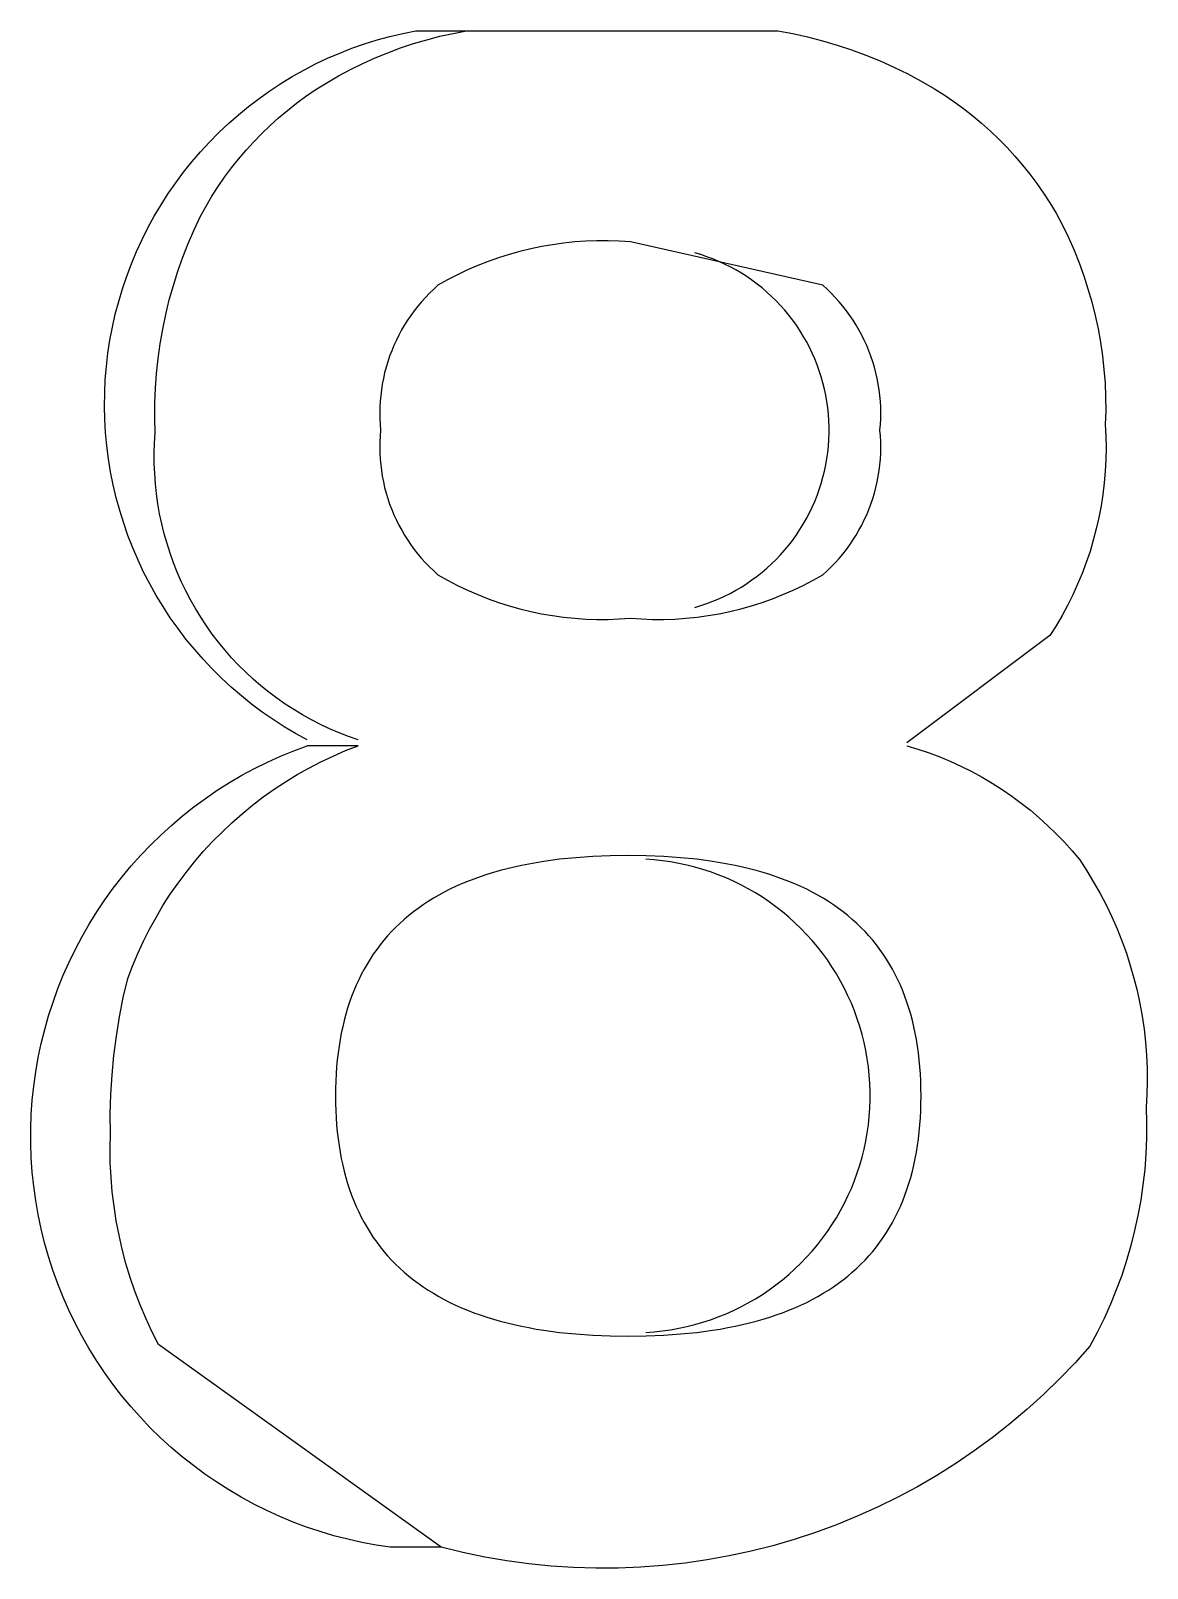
# Model space of a CAD drawing. Header units: millimetres. Extents: x -1480 to 5249, y -840 to 3860.
# Drawn here: x 2447.848 to 2449.167, y 3065.969 to 3067.786 of the extents above; entities that cross this region are included whole.
import ezdxf

# ---------------------------------------------------------------- set-up
doc = ezdxf.new("R2010")
doc.units = ezdxf.units.MM
doc.header["$MEASUREMENT"] = 0
doc.layers.add('Utwórz2D linie widoczne', color=7, linetype='Continuous', true_color=0x000000)

msp = doc.modelspace()

# ---------------------------------------------------------------- linework, layer by layer
at = {"layer": 'Utwórz2D linie widoczne'}
for p, q in [((2448.2722, 3067.7791), (2448.2874, 3067.7827)), ((2448.2874, 3067.7827), (2448.3027, 3067.7858)), ((2448.3027, 3067.7858), (2448.3628, 3067.7858)), ((2448.3313, 3067.7792), (2448.347, 3067.7827)), ((2448.347, 3067.7827), (2448.3628, 3067.7858)), ((2448.3628, 3067.7858), (2448.7303, 3067.7858)), ((2448.7303, 3067.7858), (2448.748, 3067.7824)), ((2448.748, 3067.7824), (2448.7656, 3067.7785)), ((2448.2129, 3067.7594), (2448.2274, 3067.7651)), ((2448.2274, 3067.7651), (2448.2422, 3067.7702)), ((2448.2422, 3067.7702), (2448.2571, 3067.7749)), ((2448.2571, 3067.7749), (2448.2722, 3067.7791)), ((2448.2698, 3067.7598), (2448.2849, 3067.7654)), ((2448.2849, 3067.7654), (2448.3002, 3067.7705)), ((2448.3002, 3067.7705), (2448.3157, 3067.7751)), ((2448.3157, 3067.7751), (2448.3313, 3067.7792)), ((2448.7656, 3067.7785), (2448.7831, 3067.774)), ((2448.7831, 3067.774), (2448.8004, 3067.7689)), ((2448.8004, 3067.7689), (2448.8175, 3067.7632)), ((2448.8175, 3067.7632), (2448.8344, 3067.7569)), ((2448.1705, 3067.7393), (2448.1844, 3067.7465)), ((2448.1844, 3067.7465), (2448.1985, 3067.7532)), ((2448.1985, 3067.7532), (2448.2129, 3067.7594)), ((2448.2257, 3067.74), (2448.2402, 3067.7471)), ((2448.2402, 3067.7471), (2448.2549, 3067.7537)), ((2448.2549, 3067.7537), (2448.2698, 3067.7598)), ((2448.8344, 3067.7569), (2448.8512, 3067.7501)), ((2448.8512, 3067.7501), (2448.8676, 3067.7427)), ((2448.1435, 3067.7235), (2448.1569, 3067.7316)), ((2448.1569, 3067.7316), (2448.1705, 3067.7393)), ((2448.1975, 3067.7243), (2448.2115, 3067.7324)), ((2448.2115, 3067.7324), (2448.2257, 3067.74)), ((2448.8676, 3067.7427), (2448.8838, 3067.7348)), ((2448.8838, 3067.7348), (2448.8998, 3067.7263)), ((2448.8998, 3067.7263), (2448.9154, 3067.7173)), ((2448.1177, 3067.7058), (2448.1305, 3067.7149)), ((2448.1305, 3067.7149), (2448.1435, 3067.7235)), ((2448.1617, 3067.7001), (2448.1726, 3067.7081)), ((2448.1726, 3067.7081), (2448.1838, 3067.7158)), ((2448.1838, 3067.7158), (2448.1975, 3067.7243)), ((2448.9154, 3067.7173), (2448.9271, 3067.7099)), ((2448.9271, 3067.7099), (2448.9385, 3067.7021)), ((2448.0932, 3067.6864), (2448.1053, 3067.6963)), ((2448.1053, 3067.6963), (2448.1177, 3067.7058)), ((2448.1407, 3067.6829), (2448.1511, 3067.6916)), ((2448.1511, 3067.6916), (2448.1617, 3067.7001)), ((2448.9385, 3067.7021), (2448.9497, 3067.6939)), ((2448.9497, 3067.6939), (2448.9606, 3067.6854)), ((2448.0701, 3067.6654), (2448.0814, 3067.6761)), ((2448.0814, 3067.6761), (2448.0932, 3067.6864)), ((2448.1209, 3067.6644), (2448.1306, 3067.6738)), ((2448.1306, 3067.6738), (2448.1407, 3067.6829)), ((2448.9606, 3067.6854), (2448.9712, 3067.6765)), ((2448.9712, 3067.6765), (2448.9815, 3067.6672)), ((2448.0485, 3067.6427), (2448.0591, 3067.6542)), ((2448.0591, 3067.6542), (2448.0701, 3067.6654)), ((2448.1023, 3067.6446), (2448.1114, 3067.6546)), ((2448.1114, 3067.6546), (2448.1209, 3067.6644)), ((2448.9815, 3067.6672), (2448.9915, 3067.6577)), ((2448.9915, 3067.6577), (2449.0012, 3067.6478)), ((2448.0383, 3067.6309), (2448.0485, 3067.6427)), ((2448.0935, 3067.6342), (2448.1023, 3067.6446)), ((2449.0012, 3067.6478), (2449.0105, 3067.6376)), ((2449.0105, 3067.6376), (2449.0195, 3067.6271)), ((2448.0192, 3067.6061), (2448.0285, 3067.6187)), ((2448.0285, 3067.6187), (2448.0383, 3067.6309)), ((2448.077, 3067.6127), (2448.0851, 3067.6236)), ((2448.0851, 3067.6236), (2448.0935, 3067.6342)), ((2449.0195, 3067.6271), (2449.0282, 3067.6163)), ((2448.0103, 3067.5933), (2448.0192, 3067.6061)), ((2448.062, 3067.5902), (2448.0693, 3067.6016)), ((2448.0693, 3067.6016), (2448.077, 3067.6127)), ((2449.0282, 3067.6163), (2449.0365, 3067.6052)), ((2449.0365, 3067.6052), (2449.0444, 3067.5939)), ((2448.0019, 3067.5801), (2448.0103, 3067.5933)), ((2448.055, 3067.5785), (2448.062, 3067.5902)), ((2449.0444, 3067.5939), (2449.0519, 3067.5823)), ((2449.0519, 3067.5823), (2449.0591, 3067.5704)), ((2447.9864, 3067.5529), (2447.9939, 3067.5667)), ((2447.9939, 3067.5667), (2448.0019, 3067.5801)), ((2448.0409, 3067.5507), (2448.0484, 3067.5666)), ((2448.0484, 3067.5666), (2448.055, 3067.5785)), ((2449.0591, 3067.5704), (2449.0667, 3067.5561)), ((2447.9794, 3067.539), (2447.9864, 3067.5529)), ((2448.034, 3067.5345), (2448.0409, 3067.5507)), ((2449.0667, 3067.5561), (2449.0737, 3067.5414)), ((2447.9728, 3067.5248), (2447.9794, 3067.539)), ((2448.0275, 3067.5181), (2448.034, 3067.5345)), ((2448.4386, 3067.5281), (2448.4258, 3067.525)), ((2448.4515, 3067.5308), (2448.4386, 3067.5281)), ((2448.4644, 3067.533), (2448.4515, 3067.5308)), ((2448.4774, 3067.5348), (2448.4644, 3067.533)), ((2448.4905, 3067.5362), (2448.4774, 3067.5348)), ((2448.5036, 3067.5371), (2448.4905, 3067.5362)), ((2448.5168, 3067.5375), (2448.5036, 3067.5371)), ((2448.5299, 3067.5375), (2448.5168, 3067.5375)), ((2448.543, 3067.5371), (2448.5299, 3067.5375)), ((2448.5562, 3067.5362), (2448.543, 3067.5371)), ((2448.7836, 3067.485), (2448.5562, 3067.5362)), ((2449.0737, 3067.5414), (2449.0803, 3067.5266)), ((2449.0803, 3067.5266), (2449.0863, 3067.5115)), ((2447.9613, 3067.4957), (2447.9668, 3067.5103)), ((2447.9668, 3067.5103), (2447.9728, 3067.5248)), ((2448.0217, 3067.5015), (2448.0275, 3067.5181)), ((2448.376, 3067.5083), (2448.3639, 3067.5031)), ((2448.3882, 3067.5131), (2448.376, 3067.5083)), ((2448.4006, 3067.5175), (2448.3882, 3067.5131)), ((2448.4132, 3067.5215), (2448.4006, 3067.5175)), ((2448.4258, 3067.525), (2448.4132, 3067.5215)), ((2448.6396, 3067.5213), (2448.6324, 3067.5234)), ((2448.6467, 3067.5188), (2448.6396, 3067.5213)), ((2448.6538, 3067.5162), (2448.6467, 3067.5188)), ((2448.6607, 3067.5133), (2448.6538, 3067.5162)), ((2448.6676, 3067.5101), (2448.6607, 3067.5133)), ((2448.6743, 3067.5068), (2448.6676, 3067.5101)), ((2449.0863, 3067.5115), (2449.0918, 3067.4963)), ((2447.9563, 3067.4809), (2447.9613, 3067.4957)), ((2448.0164, 3067.4847), (2448.0217, 3067.5015)), ((2448.3404, 3067.4914), (2448.3289, 3067.485)), ((2448.3521, 3067.4974), (2448.3404, 3067.4914)), ((2448.3639, 3067.5031), (2448.3521, 3067.4974)), ((2448.6809, 3067.5032), (2448.6743, 3067.5068)), ((2448.6874, 3067.4993), (2448.6809, 3067.5032)), ((2448.6937, 3067.4953), (2448.6874, 3067.4993)), ((2448.6999, 3067.491), (2448.6937, 3067.4953)), ((2448.7059, 3067.4865), (2448.6999, 3067.491)), ((2449.0918, 3067.4963), (2449.0968, 3067.4809)), ((2447.9518, 3067.4659), (2447.9563, 3067.4809)), ((2448.0116, 3067.4677), (2448.0164, 3067.4847)), ((2448.319, 3067.4756), (2448.3142, 3067.4707)), ((2448.3239, 3067.4804), (2448.319, 3067.4756)), ((2448.3289, 3067.485), (2448.3239, 3067.4804)), ((2448.7118, 3067.4819), (2448.7059, 3067.4865)), ((2448.7175, 3067.477), (2448.7118, 3067.4819)), ((2448.7231, 3067.4719), (2448.7175, 3067.477)), ((2448.7887, 3067.4804), (2448.7836, 3067.485)), ((2448.7936, 3067.4756), (2448.7887, 3067.4804)), ((2448.7983, 3067.4707), (2448.7936, 3067.4756)), ((2449.0968, 3067.4809), (2449.1013, 3067.4653)), ((2447.9478, 3067.4508), (2447.9518, 3067.4659)), ((2448.0074, 3067.4506), (2448.0116, 3067.4677)), ((2448.301, 3067.455), (2448.297, 3067.4495)), ((2448.3052, 3067.4604), (2448.301, 3067.455)), ((2448.3096, 3067.4656), (2448.3052, 3067.4604)), ((2448.3142, 3067.4707), (2448.3096, 3067.4656)), ((2448.7285, 3067.4666), (2448.7231, 3067.4719)), ((2448.7336, 3067.4612), (2448.7285, 3067.4666)), ((2448.7386, 3067.4555), (2448.7336, 3067.4612)), ((2448.7434, 3067.4497), (2448.7386, 3067.4555)), ((2448.8028, 3067.4656), (2448.7983, 3067.4707)), ((2448.8072, 3067.4604), (2448.8028, 3067.4656)), ((2448.8114, 3067.455), (2448.8072, 3067.4604)), ((2448.8154, 3067.4495), (2448.8114, 3067.455)), ((2449.1013, 3067.4653), (2449.1053, 3067.4495)), ((2447.9444, 3067.4355), (2447.9478, 3067.4508)), ((2448.0039, 3067.4333), (2448.0074, 3067.4506)), ((2448.2895, 3067.4381), (2448.286, 3067.4322)), ((2448.2931, 3067.4439), (2448.2895, 3067.4381)), ((2448.297, 3067.4495), (2448.2931, 3067.4439)), ((2448.748, 3067.4438), (2448.7434, 3067.4497)), ((2448.7524, 3067.4377), (2448.748, 3067.4438)), ((2448.7566, 3067.4314), (2448.7524, 3067.4377)), ((2448.8193, 3067.4438), (2448.8154, 3067.4495)), ((2448.8229, 3067.438), (2448.8193, 3067.4438)), ((2448.8263, 3067.4322), (2448.8229, 3067.438)), ((2449.1053, 3067.4495), (2449.1087, 3067.4337)), ((2447.9391, 3067.4047), (2447.9415, 3067.4202)), ((2447.9415, 3067.4202), (2447.9444, 3067.4355)), ((2448.0008, 3067.4159), (2448.0039, 3067.4333)), ((2448.2798, 3067.4201), (2448.2769, 3067.4139)), ((2448.2828, 3067.4262), (2448.2798, 3067.4201)), ((2448.286, 3067.4322), (2448.2828, 3067.4262)), ((2448.7605, 3067.425), (2448.7566, 3067.4314)), ((2448.7642, 3067.4185), (2448.7605, 3067.425)), ((2448.7677, 3067.4118), (2448.7642, 3067.4185)), ((2448.8296, 3067.4261), (2448.8263, 3067.4322)), ((2448.8326, 3067.42), (2448.8296, 3067.4261)), ((2448.8354, 3067.4138), (2448.8326, 3067.42)), ((2449.1087, 3067.4337), (2449.1115, 3067.4177)), ((2449.1115, 3067.4177), (2449.1139, 3067.4017)), ((2447.9373, 3067.3892), (2447.9391, 3067.4047)), ((2447.9984, 3067.3985), (2448.0008, 3067.4159)), ((2448.2719, 3067.4012), (2448.2697, 3067.3947)), ((2448.2743, 3067.4076), (2448.2719, 3067.4012)), ((2448.2769, 3067.4139), (2448.2743, 3067.4076)), ((2448.771, 3067.405), (2448.7677, 3067.4118)), ((2448.774, 3067.3982), (2448.771, 3067.405)), ((2448.838, 3067.4075), (2448.8354, 3067.4138)), ((2448.8404, 3067.4011), (2448.838, 3067.4075)), ((2448.8426, 3067.3946), (2448.8404, 3067.4011)), ((2449.1139, 3067.4017), (2449.1156, 3067.3855)), ((2447.936, 3067.3736), (2447.9373, 3067.3892)), ((2447.9966, 3067.3809), (2447.9984, 3067.3985)), ((2448.266, 3067.3816), (2448.2645, 3067.3749)), ((2448.2678, 3067.3882), (2448.266, 3067.3816)), ((2448.2697, 3067.3947), (2448.2678, 3067.3882)), ((2448.7768, 3067.3912), (2448.774, 3067.3982)), ((2448.7794, 3067.3841), (2448.7768, 3067.3912)), ((2448.7817, 3067.3769), (2448.7794, 3067.3841)), ((2448.8446, 3067.3881), (2448.8426, 3067.3946)), ((2448.8463, 3067.3815), (2448.8446, 3067.3881)), ((2448.8478, 3067.3748), (2448.8463, 3067.3815)), ((2449.1156, 3067.3855), (2449.1169, 3067.3694)), ((2447.9353, 3067.358), (2447.936, 3067.3736)), ((2447.9946, 3067.3457), (2447.9953, 3067.3633)), ((2447.9953, 3067.3633), (2447.9966, 3067.3809)), ((2448.2632, 3067.3682), (2448.2621, 3067.3614)), ((2448.2645, 3067.3749), (2448.2632, 3067.3682)), ((2448.7837, 3067.3697), (2448.7817, 3067.3769)), ((2448.7855, 3067.3624), (2448.7837, 3067.3697)), ((2448.8491, 3067.3681), (2448.8478, 3067.3748)), ((2448.8502, 3067.3614), (2448.8491, 3067.3681)), ((2449.1169, 3067.3694), (2449.1175, 3067.3531)), ((2447.9351, 3067.3423), (2447.9353, 3067.358)), ((2447.9946, 3067.3281), (2447.9946, 3067.3457)), ((2448.2607, 3067.3479), (2448.2604, 3067.341)), ((2448.2613, 3067.3547), (2448.2607, 3067.3479)), ((2448.2621, 3067.3614), (2448.2613, 3067.3547)), ((2448.7871, 3067.355), (2448.7855, 3067.3624)), ((2448.7884, 3067.3476), (2448.7871, 3067.355)), ((2448.7894, 3067.3402), (2448.7884, 3067.3476)), ((2448.851, 3067.3546), (2448.8502, 3067.3614)), ((2448.8516, 3067.3478), (2448.851, 3067.3546)), ((2448.8519, 3067.341), (2448.8516, 3067.3478)), ((2449.1175, 3067.3531), (2449.1177, 3067.3369)), ((2447.9354, 3067.3267), (2447.9351, 3067.3423)), ((2447.9363, 3067.3111), (2447.9354, 3067.3267)), ((2447.9951, 3067.3105), (2447.9946, 3067.3281)), ((2448.2604, 3067.341), (2448.2602, 3067.3342)), ((2448.2602, 3067.3342), (2448.2603, 3067.3274)), ((2448.2603, 3067.3274), (2448.2606, 3067.3205)), ((2448.7902, 3067.3327), (2448.7894, 3067.3402)), ((2448.7907, 3067.3252), (2448.7902, 3067.3327)), ((2448.8517, 3067.3205), (2448.852, 3067.3274)), ((2448.8521, 3067.3342), (2448.8519, 3067.341)), ((2448.852, 3067.3274), (2448.8521, 3067.3342)), ((2449.1177, 3067.3369), (2449.1172, 3067.3207)), ((2447.9378, 3067.2955), (2447.9363, 3067.3111)), ((2447.9943, 3067.2985), (2447.9951, 3067.3105)), ((2448.2606, 3067.3205), (2448.2612, 3067.3137)), ((2448.2612, 3067.3137), (2448.2606, 3067.3069)), ((2448.791, 3067.3177), (2448.7907, 3067.3252)), ((2448.7907, 3067.3026), (2448.791, 3067.3101)), ((2448.791, 3067.3101), (2448.791, 3067.3177)), ((2448.8511, 3067.3137), (2448.8517, 3067.3205)), ((2448.8517, 3067.307), (2448.8511, 3067.3137)), ((2449.1172, 3067.3207), (2449.1179, 3067.3069)), ((2447.9397, 3067.28), (2447.9378, 3067.2955)), ((2447.9939, 3067.2865), (2447.9943, 3067.2985)), ((2448.2603, 3067.3001), (2448.2602, 3067.2933)), ((2448.2602, 3067.2933), (2448.2604, 3067.2865)), ((2448.2606, 3067.3069), (2448.2603, 3067.3001)), ((2448.7894, 3067.2876), (2448.7902, 3067.2951)), ((2448.7902, 3067.2951), (2448.7907, 3067.3026)), ((2448.852, 3067.3001), (2448.8517, 3067.307)), ((2448.8519, 3067.2865), (2448.8521, 3067.2933)), ((2448.8521, 3067.2933), (2448.852, 3067.3001)), ((2449.1179, 3067.3069), (2449.1182, 3067.2931)), ((2449.1182, 3067.2931), (2449.1179, 3067.2793)), ((2447.9423, 3067.2646), (2447.9397, 3067.28)), ((2447.9939, 3067.2745), (2447.9939, 3067.2865)), ((2447.9944, 3067.2625), (2447.9939, 3067.2745)), ((2448.2604, 3067.2865), (2448.2607, 3067.2797)), ((2448.2607, 3067.2797), (2448.2613, 3067.2729)), ((2448.2613, 3067.2729), (2448.2622, 3067.2661)), ((2448.7855, 3067.2654), (2448.7871, 3067.2728)), ((2448.7871, 3067.2728), (2448.7884, 3067.2802)), ((2448.7884, 3067.2802), (2448.7894, 3067.2876)), ((2448.8501, 3067.2662), (2448.851, 3067.2729)), ((2448.851, 3067.2729), (2448.8516, 3067.2797)), ((2448.8516, 3067.2797), (2448.8519, 3067.2865)), ((2449.1179, 3067.2793), (2449.1172, 3067.2654)), ((2447.9453, 3067.2493), (2447.9423, 3067.2646)), ((2447.9952, 3067.2505), (2447.9944, 3067.2625)), ((2448.2622, 3067.2661), (2448.2632, 3067.2594)), ((2448.2632, 3067.2594), (2448.2645, 3067.2527)), ((2448.7817, 3067.2509), (2448.7837, 3067.2581)), ((2448.7837, 3067.2581), (2448.7855, 3067.2654)), ((2448.8478, 3067.2528), (2448.8491, 3067.2594)), ((2448.8491, 3067.2594), (2448.8501, 3067.2662)), ((2449.1172, 3067.2654), (2449.116, 3067.2517)), ((2447.9489, 3067.234), (2447.9453, 3067.2493)), ((2447.9965, 3067.2385), (2447.9952, 3067.2505)), ((2447.9982, 3067.2266), (2447.9965, 3067.2385)), ((2448.2645, 3067.2527), (2448.266, 3067.2461)), ((2448.266, 3067.2461), (2448.2678, 3067.2395)), ((2448.2678, 3067.2395), (2448.2697, 3067.2329)), ((2448.774, 3067.2297), (2448.7768, 3067.2366)), ((2448.7768, 3067.2366), (2448.7794, 3067.2437)), ((2448.7794, 3067.2437), (2448.7817, 3067.2509)), ((2448.8426, 3067.233), (2448.8445, 3067.2395)), ((2448.8445, 3067.2395), (2448.8463, 3067.2461)), ((2448.8463, 3067.2461), (2448.8478, 3067.2528)), ((2449.1144, 3067.2379), (2449.1123, 3067.2243)), ((2449.116, 3067.2517), (2449.1144, 3067.2379)), ((2447.953, 3067.219), (2447.9489, 3067.234)), ((2447.9577, 3067.204), (2447.953, 3067.219)), ((2448.0002, 3067.2148), (2447.9982, 3067.2266)), ((2448.2697, 3067.2329), (2448.2719, 3067.2265)), ((2448.2719, 3067.2265), (2448.2743, 3067.2201)), ((2448.2743, 3067.2201), (2448.2769, 3067.2138)), ((2448.7677, 3067.216), (2448.771, 3067.2228)), ((2448.771, 3067.2228), (2448.774, 3067.2297)), ((2448.8354, 3067.2139), (2448.838, 3067.2202)), ((2448.838, 3067.2202), (2448.8404, 3067.2265)), ((2448.8404, 3067.2265), (2448.8426, 3067.233)), ((2449.1123, 3067.2243), (2449.1097, 3067.2107)), ((2447.9628, 3067.1893), (2447.9577, 3067.204)), ((2448.0027, 3067.203), (2448.0002, 3067.2148)), ((2448.0056, 3067.1914), (2448.0027, 3067.203)), ((2448.2769, 3067.2138), (2448.2798, 3067.2076)), ((2448.2798, 3067.2076), (2448.2828, 3067.2015)), ((2448.2828, 3067.2015), (2448.2861, 3067.1955)), ((2448.7566, 3067.1964), (2448.7605, 3067.2028)), ((2448.7605, 3067.2028), (2448.7642, 3067.2093)), ((2448.7642, 3067.2093), (2448.7677, 3067.216)), ((2448.8263, 3067.1956), (2448.8296, 3067.2016)), ((2448.8296, 3067.2016), (2448.8326, 3067.2077)), ((2448.8326, 3067.2077), (2448.8354, 3067.2139)), ((2449.1097, 3067.2107), (2449.1066, 3067.1972)), ((2447.9685, 3067.1747), (2447.9628, 3067.1893)), ((2448.0089, 3067.1798), (2448.0056, 3067.1914)), ((2448.2861, 3067.1955), (2448.2895, 3067.1896)), ((2448.2895, 3067.1896), (2448.2932, 3067.1839)), ((2448.2932, 3067.1839), (2448.297, 3067.1782)), ((2448.7434, 3067.1781), (2448.748, 3067.184)), ((2448.748, 3067.184), (2448.7524, 3067.1901)), ((2448.7524, 3067.1901), (2448.7566, 3067.1964)), ((2448.8154, 3067.1783), (2448.8192, 3067.1839)), ((2448.8192, 3067.1839), (2448.8229, 3067.1897)), ((2448.8229, 3067.1897), (2448.8263, 3067.1956)), ((2449.1031, 3067.1838), (2449.0992, 3067.1706)), ((2449.1066, 3067.1972), (2449.1031, 3067.1838)), ((2447.9747, 3067.1603), (2447.9685, 3067.1747)), ((2448.0125, 3067.1684), (2448.0089, 3067.1798)), ((2448.0166, 3067.1571), (2448.0125, 3067.1684)), ((2448.297, 3067.1782), (2448.301, 3067.1727)), ((2448.301, 3067.1727), (2448.3053, 3067.1674)), ((2448.3053, 3067.1674), (2448.3097, 3067.1622)), ((2448.7285, 3067.1612), (2448.7336, 3067.1666)), ((2448.7336, 3067.1666), (2448.7386, 3067.1723)), ((2448.7386, 3067.1723), (2448.7434, 3067.1781)), ((2448.8028, 3067.1622), (2448.8072, 3067.1674)), ((2448.8072, 3067.1674), (2448.8114, 3067.1728)), ((2448.8114, 3067.1728), (2448.8154, 3067.1783)), ((2449.0992, 3067.1706), (2449.0948, 3067.1575)), ((2447.9813, 3067.1462), (2447.9747, 3067.1603)), ((2447.9885, 3067.1323), (2447.9813, 3067.1462)), ((2448.021, 3067.1459), (2448.0166, 3067.1571)), ((2448.0258, 3067.1349), (2448.021, 3067.1459)), ((2448.3097, 3067.1622), (2448.3142, 3067.1571)), ((2448.3142, 3067.1571), (2448.319, 3067.1522)), ((2448.319, 3067.1522), (2448.3239, 3067.1475)), ((2448.3239, 3067.1475), (2448.3289, 3067.1429)), ((2448.7059, 3067.1413), (2448.7118, 3067.146)), ((2448.7118, 3067.146), (2448.7175, 3067.1508)), ((2448.7175, 3067.1508), (2448.7231, 3067.1559)), ((2448.7231, 3067.1559), (2448.7285, 3067.1612)), ((2448.7836, 3067.1429), (2448.7887, 3067.1475)), ((2448.7887, 3067.1475), (2448.7935, 3067.1522)), ((2448.7935, 3067.1522), (2448.7983, 3067.1571)), ((2448.7983, 3067.1571), (2448.8028, 3067.1622)), ((2449.0948, 3067.1575), (2449.0899, 3067.1446)), ((2447.9961, 3067.1186), (2447.9885, 3067.1323)), ((2448.031, 3067.1241), (2448.0258, 3067.1349)), ((2448.3289, 3067.1429), (2448.3404, 3067.1365)), ((2448.3404, 3067.1365), (2448.3521, 3067.1304)), ((2448.3521, 3067.1304), (2448.3639, 3067.1248)), ((2448.6809, 3067.1246), (2448.6874, 3067.1285)), ((2448.6874, 3067.1285), (2448.6937, 3067.1325)), ((2448.6937, 3067.1325), (2448.6999, 3067.1368)), ((2448.6999, 3067.1368), (2448.7059, 3067.1413)), ((2448.7486, 3067.1248), (2448.7605, 3067.1304)), ((2448.7605, 3067.1304), (2448.7721, 3067.1365)), ((2448.7721, 3067.1365), (2448.7836, 3067.1429)), ((2449.0846, 3067.1318), (2449.0789, 3067.1192)), ((2449.0899, 3067.1446), (2449.0846, 3067.1318)), ((2448.0043, 3067.1053), (2447.9961, 3067.1186)), ((2448.0366, 3067.1134), (2448.031, 3067.1241)), ((2448.0425, 3067.103), (2448.0366, 3067.1134)), ((2448.3639, 3067.1248), (2448.376, 3067.1195)), ((2448.376, 3067.1195), (2448.3882, 3067.1147)), ((2448.3882, 3067.1147), (2448.4006, 3067.1103)), ((2448.4006, 3067.1103), (2448.4131, 3067.1063)), ((2448.6396, 3067.1065), (2448.6467, 3067.109)), ((2448.6467, 3067.109), (2448.6538, 3067.1116)), ((2448.6538, 3067.1116), (2448.6607, 3067.1145)), ((2448.6607, 3067.1145), (2448.6676, 3067.1177)), ((2448.6676, 3067.1177), (2448.6743, 3067.121)), ((2448.6743, 3067.121), (2448.6809, 3067.1246)), ((2448.6993, 3067.1063), (2448.7119, 3067.1103)), ((2448.7119, 3067.1103), (2448.7243, 3067.1147)), ((2448.7243, 3067.1147), (2448.7365, 3067.1195)), ((2448.7365, 3067.1195), (2448.7486, 3067.1248)), ((2449.0789, 3067.1192), (2449.0727, 3067.1068)), ((2448.0128, 3067.0922), (2448.0043, 3067.1053)), ((2448.0219, 3067.0794), (2448.0128, 3067.0922)), ((2448.0488, 3067.0927), (2448.0425, 3067.103)), ((2448.0554, 3067.0827), (2448.0488, 3067.0927)), ((2448.4131, 3067.1063), (2448.4258, 3067.1028)), ((2448.4258, 3067.1028), (2448.4386, 3067.0997)), ((2448.4386, 3067.0997), (2448.4514, 3067.097)), ((2448.4514, 3067.097), (2448.4644, 3067.0948)), ((2448.4644, 3067.0948), (2448.4774, 3067.093)), ((2448.4774, 3067.093), (2448.4905, 3067.0916)), ((2448.4905, 3067.0916), (2448.5036, 3067.0907)), ((2448.5036, 3067.0907), (2448.5168, 3067.0903)), ((2448.5299, 3067.0903), (2448.543, 3067.0908)), ((2448.543, 3067.0908), (2448.5562, 3067.0917)), ((2448.5562, 3067.0917), (2448.5693, 3067.0908)), ((2448.5693, 3067.0908), (2448.5824, 3067.0903)), ((2448.5956, 3067.0903), (2448.6087, 3067.0907)), ((2448.6087, 3067.0907), (2448.6219, 3067.0916)), ((2448.6219, 3067.0916), (2448.635, 3067.093)), ((2448.6324, 3067.1044), (2448.6396, 3067.1065)), ((2448.635, 3067.093), (2448.648, 3067.0948)), ((2448.648, 3067.0948), (2448.661, 3067.097)), ((2448.661, 3067.097), (2448.6739, 3067.0997)), ((2448.6739, 3067.0997), (2448.6866, 3067.1028)), ((2448.6866, 3067.1028), (2448.6993, 3067.1063)), ((2449.0662, 3067.0947), (2449.0592, 3067.0827)), ((2449.0727, 3067.1068), (2449.0662, 3067.0947)), ((2448.0313, 3067.067), (2448.0219, 3067.0794)), ((2448.0624, 3067.0729), (2448.0554, 3067.0827)), ((2448.0697, 3067.0634), (2448.0624, 3067.0729)), ((2448.5168, 3067.0903), (2448.5299, 3067.0903)), ((2448.5824, 3067.0903), (2448.5956, 3067.0903)), ((2449.0592, 3067.0827), (2449.0518, 3067.0711)), ((2448.0412, 3067.0549), (2448.0313, 3067.067)), ((2448.0515, 3067.0431), (2448.0412, 3067.0549)), ((2448.0773, 3067.0541), (2448.0697, 3067.0634)), ((2449.0518, 3067.0711), (2448.8827, 3066.9445)), ((2448.0622, 3067.0317), (2448.0515, 3067.0431)), ((2448.0852, 3067.045), (2448.0773, 3067.0541)), ((2448.0934, 3067.0363), (2448.0852, 3067.045)), ((2448.1019, 3067.0278), (2448.0934, 3067.0363)), ((2448.0733, 3067.0207), (2448.0622, 3067.0317)), ((2448.0848, 3067.0101), (2448.0733, 3067.0207)), ((2448.1108, 3067.0196), (2448.1019, 3067.0278)), ((2448.1198, 3067.0118), (2448.1108, 3067.0196)), ((2448.0967, 3066.9999), (2448.0848, 3067.0101)), ((2448.1088, 3066.9901), (2448.0967, 3066.9999)), ((2448.1292, 3067.0042), (2448.1198, 3067.0118)), ((2448.1388, 3066.997), (2448.1292, 3067.0042)), ((2448.1214, 3066.9807), (2448.1088, 3066.9901)), ((2448.1486, 3066.9901), (2448.1388, 3066.997)), ((2448.1587, 3066.9836), (2448.1486, 3066.9901)), ((2448.169, 3066.9774), (2448.1587, 3066.9836)), ((2448.1342, 3066.9718), (2448.1214, 3066.9807)), ((2448.1474, 3066.9634), (2448.1342, 3066.9718)), ((2448.1608, 3066.9554), (2448.1474, 3066.9634)), ((2448.1795, 3066.9715), (2448.169, 3066.9774)), ((2448.1902, 3066.966), (2448.1795, 3066.9715)), ((2448.201, 3066.9609), (2448.1902, 3066.966)), ((2448.1745, 3066.9478), (2448.1608, 3066.9554)), ((2448.2121, 3066.9562), (2448.201, 3066.9609)), ((2448.2233, 3066.9518), (2448.2121, 3066.9562)), ((2448.2346, 3066.9478), (2448.2233, 3066.9518)), ((2448.1275, 3066.9216), (2448.1429, 3066.9286)), ((2448.1429, 3066.9286), (2448.1586, 3066.9351)), ((2448.1586, 3066.9351), (2448.1745, 3066.941)), ((2448.2346, 3066.941), (2448.1745, 3066.941)), ((2448.1907, 3066.922), (2448.2051, 3066.9288)), ((2448.2051, 3066.9288), (2448.2197, 3066.9352)), ((2448.2197, 3066.9352), (2448.2346, 3066.941)), ((2448.8827, 3066.941), (2448.8959, 3066.937)), ((2448.8959, 3066.937), (2448.909, 3066.9326)), ((2448.909, 3066.9326), (2448.9219, 3066.9277)), ((2448.9219, 3066.9277), (2448.9347, 3066.9224)), ((2448.0973, 3066.906), (2448.1123, 3066.9141)), ((2448.1123, 3066.9141), (2448.1275, 3066.9216)), ((2448.1626, 3066.9068), (2448.1765, 3066.9146)), ((2448.1765, 3066.9146), (2448.1907, 3066.922)), ((2448.9347, 3066.9224), (2448.9473, 3066.9166)), ((2448.9473, 3066.9166), (2448.9596, 3066.9104)), ((2448.9596, 3066.9104), (2448.9718, 3066.9038)), ((2448.0683, 3066.8883), (2448.0827, 3066.8974)), ((2448.0827, 3066.8974), (2448.0973, 3066.906)), ((2448.1356, 3066.8896), (2448.1489, 3066.8984)), ((2448.1489, 3066.8984), (2448.1626, 3066.9068)), ((2448.9718, 3066.9038), (2448.9837, 3066.8968)), ((2448.9837, 3066.8968), (2448.9953, 3066.8893)), ((2448.0407, 3066.8687), (2448.0543, 3066.8787)), ((2448.0543, 3066.8787), (2448.0683, 3066.8883)), ((2448.1099, 3066.8707), (2448.1226, 3066.8804)), ((2448.1226, 3066.8804), (2448.1356, 3066.8896)), ((2448.9953, 3066.8893), (2449.0067, 3066.8815)), ((2449.0067, 3066.8815), (2449.0179, 3066.8733)), ((2449.0179, 3066.8733), (2449.0287, 3066.8647)), ((2448.0144, 3066.8472), (2448.0273, 3066.8582)), ((2448.0273, 3066.8582), (2448.0407, 3066.8687)), ((2448.0855, 3066.85), (2448.0975, 3066.8606)), ((2448.0975, 3066.8606), (2448.1099, 3066.8707)), ((2449.0287, 3066.8647), (2449.0393, 3066.8558)), ((2449.0393, 3066.8558), (2449.0495, 3066.8465)), ((2448.0018, 3066.8358), (2448.0144, 3066.8472)), ((2448.0627, 3066.8277), (2448.0739, 3066.839)), ((2448.0739, 3066.839), (2448.0855, 3066.85)), ((2449.0495, 3066.8465), (2449.0594, 3066.8368)), ((2449.0594, 3066.8368), (2449.069, 3066.8269)), ((2447.978, 3066.8117), (2447.9897, 3066.8239)), ((2447.9897, 3066.8239), (2448.0018, 3066.8358)), ((2448.0518, 3066.8159), (2448.0627, 3066.8277)), ((2449.069, 3066.8269), (2449.0782, 3066.8166)), ((2447.9667, 3066.799), (2447.978, 3066.8117)), ((2448.0314, 3066.7913), (2448.0414, 3066.8038)), ((2448.0414, 3066.8038), (2448.0518, 3066.8159)), ((2448.4362, 3066.8012), (2448.4275, 3066.7995)), ((2448.4451, 3066.8028), (2448.4362, 3066.8012)), ((2448.4541, 3066.8043), (2448.4451, 3066.8028)), ((2448.4727, 3066.8068), (2448.4541, 3066.8043)), ((2448.4919, 3066.8087), (2448.4727, 3066.8068)), ((2448.5118, 3066.8101), (2448.4919, 3066.8087)), ((2448.5324, 3066.811), (2448.5118, 3066.8101)), ((2448.5537, 3066.8112), (2448.5324, 3066.811)), ((2448.575, 3066.811), (2448.5537, 3066.8112)), ((2448.5843, 3066.8061), (2448.5745, 3066.8068)), ((2448.5956, 3066.8101), (2448.575, 3066.811)), ((2448.594, 3066.8051), (2448.5843, 3066.8061)), ((2448.6037, 3066.8037), (2448.594, 3066.8051)), ((2448.6155, 3066.8087), (2448.5956, 3066.8101)), ((2448.6133, 3066.802), (2448.6037, 3066.8037)), ((2448.6228, 3066.8), (2448.6133, 3066.802)), ((2448.6347, 3066.8068), (2448.6155, 3066.8087)), ((2448.6323, 3066.7976), (2448.6228, 3066.8)), ((2448.6533, 3066.8043), (2448.6347, 3066.8068)), ((2448.6624, 3066.8028), (2448.6533, 3066.8043)), ((2448.6712, 3066.8012), (2448.6624, 3066.8028)), ((2448.6799, 3066.7995), (2448.6712, 3066.8012)), ((2449.0782, 3066.8166), (2449.0871, 3066.806)), ((2449.0871, 3066.806), (2449.0955, 3066.7931)), ((2447.9454, 3066.7725), (2447.9558, 3066.7859)), ((2447.9558, 3066.7859), (2447.9667, 3066.799)), ((2448.0219, 3066.7785), (2448.0314, 3066.7913)), ((2448.3714, 3066.7835), (2448.364, 3066.7807)), ((2448.3789, 3066.7862), (2448.3714, 3066.7835)), ((2448.3866, 3066.7888), (2448.3789, 3066.7862)), ((2448.3944, 3066.7912), (2448.3866, 3066.7888)), ((2448.4024, 3066.7935), (2448.3944, 3066.7912)), ((2448.4106, 3066.7956), (2448.4024, 3066.7935)), ((2448.419, 3066.7976), (2448.4106, 3066.7956)), ((2448.4275, 3066.7995), (2448.419, 3066.7976)), ((2448.6417, 3066.7949), (2448.6323, 3066.7976)), ((2448.651, 3066.7919), (2448.6417, 3066.7949)), ((2448.6601, 3066.7885), (2448.651, 3066.7919)), ((2448.6692, 3066.7849), (2448.6601, 3066.7885)), ((2448.6781, 3066.7809), (2448.6692, 3066.7849)), ((2448.6885, 3066.7976), (2448.6799, 3066.7995)), ((2448.6968, 3066.7956), (2448.6885, 3066.7976)), ((2448.705, 3066.7935), (2448.6968, 3066.7956)), ((2448.713, 3066.7912), (2448.705, 3066.7935)), ((2448.7209, 3066.7888), (2448.713, 3066.7912)), ((2448.7286, 3066.7862), (2448.7209, 3066.7888)), ((2448.7361, 3066.7835), (2448.7286, 3066.7862)), ((2448.7434, 3066.7807), (2448.7361, 3066.7835)), ((2449.0955, 3066.7931), (2449.1035, 3066.7799)), ((2447.9355, 3066.7588), (2447.9454, 3066.7725)), ((2448.0041, 3066.752), (2448.0128, 3066.7654)), ((2448.0128, 3066.7654), (2448.0219, 3066.7785)), ((2448.3298, 3066.7644), (2448.3235, 3066.7607)), ((2448.3363, 3066.7679), (2448.3298, 3066.7644)), ((2448.343, 3066.7713), (2448.3363, 3066.7679)), ((2448.3498, 3066.7745), (2448.343, 3066.7713)), ((2448.3568, 3066.7777), (2448.3498, 3066.7745)), ((2448.364, 3066.7807), (2448.3568, 3066.7777)), ((2448.6869, 3066.7766), (2448.6781, 3066.7809)), ((2448.6955, 3066.772), (2448.6869, 3066.7766)), ((2448.7039, 3066.7671), (2448.6955, 3066.772)), ((2448.7122, 3066.762), (2448.7039, 3066.7671)), ((2448.7506, 3066.7777), (2448.7434, 3066.7807)), ((2448.7576, 3066.7745), (2448.7506, 3066.7777)), ((2448.7645, 3066.7713), (2448.7576, 3066.7745)), ((2448.7711, 3066.7679), (2448.7645, 3066.7713)), ((2448.7776, 3066.7644), (2448.7711, 3066.7679)), ((2448.784, 3066.7607), (2448.7776, 3066.7644)), ((2449.1035, 3066.7799), (2449.1111, 3066.7665)), ((2449.1111, 3066.7665), (2449.1183, 3066.7528)), ((2447.926, 3066.7447), (2447.9355, 3066.7588)), ((2447.996, 3066.7382), (2448.0041, 3066.752)), ((2448.3055, 3066.7488), (2448.2999, 3066.7446)), ((2448.3113, 3066.7529), (2448.3055, 3066.7488)), ((2448.3173, 3066.7569), (2448.3113, 3066.7529)), ((2448.3235, 3066.7607), (2448.3173, 3066.7569)), ((2448.7203, 3066.7565), (2448.7122, 3066.762)), ((2448.7282, 3066.7507), (2448.7203, 3066.7565)), ((2448.7359, 3066.7447), (2448.7282, 3066.7507)), ((2448.7901, 3066.7569), (2448.784, 3066.7607)), ((2448.7961, 3066.7529), (2448.7901, 3066.7569)), ((2448.802, 3066.7488), (2448.7961, 3066.7529)), ((2448.8076, 3066.7446), (2448.802, 3066.7488)), ((2449.1183, 3066.7528), (2449.1249, 3066.7389)), ((2447.9086, 3066.7155), (2447.9171, 3066.7302)), ((2447.9171, 3066.7302), (2447.926, 3066.7447)), ((2447.9883, 3066.7242), (2447.996, 3066.7382)), ((2448.2839, 3066.7311), (2448.2789, 3066.7263)), ((2448.2891, 3066.7357), (2448.2839, 3066.7311)), ((2448.2944, 3066.7402), (2448.2891, 3066.7357)), ((2448.2999, 3066.7446), (2448.2944, 3066.7402)), ((2448.7434, 3066.7384), (2448.7359, 3066.7447)), ((2448.7506, 3066.7319), (2448.7434, 3066.7384)), ((2448.7576, 3066.7251), (2448.7506, 3066.7319)), ((2448.8131, 3066.7402), (2448.8076, 3066.7446)), ((2448.8184, 3066.7357), (2448.8131, 3066.7402)), ((2448.8236, 3066.7311), (2448.8184, 3066.7357)), ((2448.8286, 3066.7263), (2448.8236, 3066.7311)), ((2449.1249, 3066.7389), (2449.1311, 3066.7248)), ((2447.9007, 3066.7005), (2447.9086, 3066.7155)), ((2447.9744, 3066.6954), (2447.9811, 3066.71)), ((2447.9811, 3066.71), (2447.9883, 3066.7242)), ((2448.265, 3066.7111), (2448.2607, 3066.7058)), ((2448.2695, 3066.7163), (2448.265, 3066.7111)), ((2448.2741, 3066.7214), (2448.2695, 3066.7163)), ((2448.2789, 3066.7263), (2448.2741, 3066.7214)), ((2448.7644, 3066.7181), (2448.7576, 3066.7251)), ((2448.7709, 3066.7108), (2448.7644, 3066.7181)), ((2448.7772, 3066.7034), (2448.7709, 3066.7108)), ((2448.8334, 3066.7214), (2448.8286, 3066.7263)), ((2448.838, 3066.7163), (2448.8334, 3066.7214)), ((2448.8425, 3066.7111), (2448.838, 3066.7163)), ((2448.8468, 3066.7058), (2448.8425, 3066.7111)), ((2449.1311, 3066.7248), (2449.1368, 3066.7105)), ((2449.1368, 3066.7105), (2449.1421, 3066.696)), ((2447.8933, 3066.6852), (2447.9007, 3066.7005)), ((2447.9682, 3066.6807), (2447.9744, 3066.6954)), ((2448.2526, 3066.6947), (2448.2488, 3066.6889)), ((2448.2566, 3066.7003), (2448.2526, 3066.6947)), ((2448.2607, 3066.7058), (2448.2566, 3066.7003)), ((2448.7832, 3066.6957), (2448.7772, 3066.7034)), ((2448.7889, 3066.6878), (2448.7832, 3066.6957)), ((2448.8509, 3066.7003), (2448.8468, 3066.7058)), ((2448.8549, 3066.6947), (2448.8509, 3066.7003)), ((2448.8587, 3066.6889), (2448.8549, 3066.6947)), ((2449.1421, 3066.696), (2449.1468, 3066.6813)), ((2447.8864, 3066.6697), (2447.8933, 3066.6852)), ((2447.9625, 3066.6658), (2447.9682, 3066.6807)), ((2448.2417, 3066.677), (2448.2384, 3066.6708)), ((2448.2452, 3066.683), (2448.2417, 3066.677)), ((2448.2488, 3066.6889), (2448.2452, 3066.683)), ((2448.7944, 3066.6797), (2448.7889, 3066.6878)), ((2448.7996, 3066.6714), (2448.7944, 3066.6797)), ((2448.8623, 3066.683), (2448.8587, 3066.6889)), ((2448.8658, 3066.677), (2448.8623, 3066.683)), ((2448.8691, 3066.6708), (2448.8658, 3066.677)), ((2449.1468, 3066.6813), (2449.1511, 3066.6665)), ((2447.8801, 3066.654), (2447.8864, 3066.6697)), ((2447.9573, 3066.6433), (2447.9625, 3066.6658)), ((2448.2323, 3066.6581), (2448.2295, 3066.6515)), ((2448.2353, 3066.6645), (2448.2323, 3066.6581)), ((2448.2384, 3066.6708), (2448.2353, 3066.6645)), ((2448.8045, 3066.6629), (2448.7996, 3066.6714)), ((2448.809, 3066.6543), (2448.8045, 3066.6629)), ((2448.8722, 3066.6645), (2448.8691, 3066.6708)), ((2448.8752, 3066.6581), (2448.8722, 3066.6645)), ((2448.878, 3066.6515), (2448.8752, 3066.6581)), ((2449.1511, 3066.6665), (2449.1548, 3066.6516)), ((2447.8691, 3066.6219), (2447.8743, 3066.638)), ((2447.8743, 3066.638), (2447.8801, 3066.654)), ((2447.9528, 3066.6207), (2447.9573, 3066.6433)), ((2448.2245, 3066.6379), (2448.2222, 3066.6309)), ((2448.2269, 3066.6447), (2448.2245, 3066.6379)), ((2448.2295, 3066.6515), (2448.2269, 3066.6447)), ((2448.8133, 3066.6455), (2448.809, 3066.6543)), ((2448.8173, 3066.6366), (2448.8133, 3066.6455)), ((2448.8209, 3066.6276), (2448.8173, 3066.6366)), ((2448.8806, 3066.6447), (2448.878, 3066.6515)), ((2448.883, 3066.6379), (2448.8806, 3066.6447)), ((2448.8853, 3066.6309), (2448.883, 3066.6379)), ((2449.1548, 3066.6516), (2449.1581, 3066.6365)), ((2449.1581, 3066.6365), (2449.1608, 3066.6213)), ((2447.8644, 3066.6055), (2447.8691, 3066.6219)), ((2447.9491, 3066.5979), (2447.9528, 3066.6207)), ((2448.2201, 3066.6237), (2448.2181, 3066.6165)), ((2448.2222, 3066.6309), (2448.2201, 3066.6237)), ((2448.8243, 3066.6184), (2448.8209, 3066.6276)), ((2448.8273, 3066.6091), (2448.8243, 3066.6184)), ((2448.8874, 3066.6237), (2448.8853, 3066.6309)), ((2448.8894, 3066.6165), (2448.8874, 3066.6237)), ((2449.1608, 3066.6213), (2449.163, 3066.6061)), ((2447.8603, 3066.5891), (2447.8644, 3066.6055)), ((2448.2148, 3066.6015), (2448.2133, 3066.5938)), ((2448.2164, 3066.609), (2448.2148, 3066.6015)), ((2448.2181, 3066.6165), (2448.2164, 3066.609)), ((2448.83, 3066.5997), (2448.8273, 3066.6091)), ((2448.8912, 3066.609), (2448.8894, 3066.6165)), ((2448.8928, 3066.6015), (2448.8912, 3066.609)), ((2448.8942, 3066.5938), (2448.8928, 3066.6015)), ((2449.163, 3066.6061), (2449.1647, 3066.5907)), ((2447.8568, 3066.5725), (2447.8603, 3066.5891)), ((2447.9462, 3066.575), (2447.9491, 3066.5979)), ((2448.2121, 3066.5859), (2448.211, 3066.578)), ((2448.2133, 3066.5938), (2448.2121, 3066.5859)), ((2448.8323, 3066.5902), (2448.83, 3066.5997)), ((2448.8344, 3066.5807), (2448.8323, 3066.5902)), ((2448.8955, 3066.5859), (2448.8942, 3066.5938)), ((2448.8966, 3066.578), (2448.8955, 3066.5859)), ((2449.1647, 3066.5907), (2449.1659, 3066.5754)), ((2447.8539, 3066.5557), (2447.8568, 3066.5725)), ((2447.944, 3066.552), (2447.9462, 3066.575)), ((2448.21, 3066.5699), (2448.2093, 3066.5616)), ((2448.211, 3066.578), (2448.21, 3066.5699)), ((2448.8361, 3066.5711), (2448.8344, 3066.5807)), ((2448.8374, 3066.5614), (2448.8361, 3066.5711)), ((2448.8975, 3066.5699), (2448.8966, 3066.578)), ((2448.8983, 3066.5616), (2448.8975, 3066.5699)), ((2449.1659, 3066.5754), (2449.1666, 3066.56)), ((2447.8515, 3066.5389), (2447.8539, 3066.5557)), ((2447.9425, 3066.529), (2447.944, 3066.552)), ((2448.2087, 3066.5532), (2448.2083, 3066.5447)), ((2448.2093, 3066.5616), (2448.2087, 3066.5532)), ((2448.8384, 3066.5517), (2448.8374, 3066.5614)), ((2448.8391, 3066.542), (2448.8384, 3066.5517)), ((2448.8988, 3066.5532), (2448.8983, 3066.5616)), ((2448.8993, 3066.5447), (2448.8988, 3066.5532)), ((2449.1666, 3066.56), (2449.1668, 3066.5446)), ((2447.8498, 3066.5221), (2447.8515, 3066.5389)), ((2447.9419, 3066.506), (2447.9425, 3066.529)), ((2448.208, 3066.536), (2448.2079, 3066.5272)), ((2448.2083, 3066.5447), (2448.208, 3066.536)), ((2448.8395, 3066.5322), (2448.8391, 3066.542)), ((2448.8395, 3066.5224), (2448.8395, 3066.5322)), ((2448.8995, 3066.536), (2448.8993, 3066.5447)), ((2448.8996, 3066.5272), (2448.8995, 3066.536)), ((2449.1664, 3066.5291), (2449.1656, 3066.5138)), ((2449.1668, 3066.5446), (2449.1664, 3066.5291)), ((2447.8486, 3066.5051), (2447.8498, 3066.5221)), ((2448.2079, 3066.5272), (2448.208, 3066.5184)), ((2448.208, 3066.5184), (2448.2083, 3066.5098)), ((2448.2083, 3066.5098), (2448.2087, 3066.5013)), ((2448.8384, 3066.5029), (2448.8391, 3066.5127)), ((2448.8391, 3066.5127), (2448.8395, 3066.5224)), ((2448.8988, 3066.5013), (2448.8993, 3066.5098)), ((2448.8993, 3066.5098), (2448.8995, 3066.5184)), ((2448.8995, 3066.5184), (2448.8996, 3066.5272)), ((2449.1656, 3066.5138), (2449.1661, 3066.4954)), ((2447.848, 3066.4882), (2447.8486, 3066.5051)), ((2447.942, 3066.4829), (2447.9419, 3066.506)), ((2448.2087, 3066.5013), (2448.2093, 3066.4929)), ((2448.2093, 3066.4929), (2448.21, 3066.4846)), ((2448.8361, 3066.4836), (2448.8374, 3066.4932)), ((2448.8374, 3066.4932), (2448.8384, 3066.5029)), ((2448.8975, 3066.4846), (2448.8983, 3066.4929)), ((2448.8983, 3066.4929), (2448.8988, 3066.5013)), ((2449.1661, 3066.4954), (2449.1659, 3066.4771)), ((2447.8479, 3066.4712), (2447.848, 3066.4882)), ((2447.9416, 3066.4656), (2447.942, 3066.4829)), ((2448.21, 3066.4846), (2448.211, 3066.4765)), ((2448.211, 3066.4765), (2448.2121, 3066.4686)), ((2448.8323, 3066.4644), (2448.8344, 3066.4739)), ((2448.8344, 3066.4739), (2448.8361, 3066.4836)), ((2448.8955, 3066.4686), (2448.8966, 3066.4765)), ((2448.8966, 3066.4765), (2448.8975, 3066.4846)), ((2449.1659, 3066.4771), (2449.1652, 3066.4587)), ((2447.8485, 3066.4542), (2447.8479, 3066.4712)), ((2447.9419, 3066.4484), (2447.9416, 3066.4656)), ((2448.2121, 3066.4686), (2448.2133, 3066.4607)), ((2448.2133, 3066.4607), (2448.2148, 3066.4531)), ((2448.8273, 3066.4455), (2448.83, 3066.4549)), ((2448.83, 3066.4549), (2448.8323, 3066.4644)), ((2448.8928, 3066.4531), (2448.8942, 3066.4607)), ((2448.8942, 3066.4607), (2448.8955, 3066.4686)), ((2449.1652, 3066.4587), (2449.1638, 3066.4404)), ((2447.8497, 3066.4373), (2447.8485, 3066.4542)), ((2447.8514, 3066.4204), (2447.8497, 3066.4373)), ((2447.9428, 3066.4311), (2447.9419, 3066.4484)), ((2448.2148, 3066.4531), (2448.2164, 3066.4455)), ((2448.2164, 3066.4455), (2448.2181, 3066.4381)), ((2448.2181, 3066.4381), (2448.2201, 3066.4308)), ((2448.8243, 3066.4362), (2448.8273, 3066.4455)), ((2448.8874, 3066.4308), (2448.8894, 3066.4381)), ((2448.8894, 3066.4381), (2448.8912, 3066.4455)), ((2448.8912, 3066.4455), (2448.8928, 3066.4531)), ((2449.1638, 3066.4404), (2449.1617, 3066.4222)), ((2447.8538, 3066.4036), (2447.8514, 3066.4204)), ((2447.9442, 3066.414), (2447.9428, 3066.4311)), ((2448.2201, 3066.4308), (2448.2222, 3066.4237)), ((2448.2222, 3066.4237), (2448.2245, 3066.4167)), ((2448.8173, 3066.418), (2448.8209, 3066.4271)), ((2448.8209, 3066.4271), (2448.8243, 3066.4362)), ((2448.883, 3066.4167), (2448.8853, 3066.4237)), ((2448.8853, 3066.4237), (2448.8874, 3066.4308)), ((2449.1617, 3066.4222), (2449.1591, 3066.404)), ((2447.8567, 3066.3869), (2447.8538, 3066.4036)), ((2447.9463, 3066.3968), (2447.9442, 3066.414)), ((2448.2245, 3066.4167), (2448.2269, 3066.4098)), ((2448.2269, 3066.4098), (2448.2295, 3066.4031)), ((2448.2295, 3066.4031), (2448.2323, 3066.3965)), ((2448.8045, 3066.3917), (2448.809, 3066.4003)), ((2448.809, 3066.4003), (2448.8133, 3066.4091)), ((2448.8133, 3066.4091), (2448.8173, 3066.418)), ((2448.8752, 3066.3965), (2448.878, 3066.4031)), ((2448.878, 3066.4031), (2448.8806, 3066.4098)), ((2448.8806, 3066.4098), (2448.883, 3066.4167)), ((2449.1591, 3066.404), (2449.1558, 3066.386)), ((2447.8602, 3066.3703), (2447.8567, 3066.3869)), ((2447.9489, 3066.3798), (2447.9463, 3066.3968)), ((2448.2323, 3066.3965), (2448.2353, 3066.3901)), ((2448.2353, 3066.3901), (2448.2384, 3066.3838)), ((2448.2384, 3066.3838), (2448.2417, 3066.3776)), ((2448.7944, 3066.375), (2448.7996, 3066.3832)), ((2448.7996, 3066.3832), (2448.8045, 3066.3917)), ((2448.8658, 3066.3776), (2448.8691, 3066.3838)), ((2448.8691, 3066.3838), (2448.8722, 3066.3901)), ((2448.8722, 3066.3901), (2448.8752, 3066.3965)), ((2449.1558, 3066.386), (2449.1519, 3066.3681)), ((2447.8642, 3066.3538), (2447.8602, 3066.3703)), ((2447.9522, 3066.3628), (2447.9489, 3066.3798)), ((2448.2417, 3066.3776), (2448.2452, 3066.3716)), ((2448.2452, 3066.3716), (2448.2488, 3066.3657)), ((2448.2488, 3066.3657), (2448.2526, 3066.3599)), ((2448.7832, 3066.359), (2448.7889, 3066.3669)), ((2448.7889, 3066.3669), (2448.7944, 3066.375)), ((2448.8549, 3066.3599), (2448.8587, 3066.3657)), ((2448.8587, 3066.3657), (2448.8623, 3066.3716)), ((2448.8623, 3066.3716), (2448.8658, 3066.3776)), ((2449.1519, 3066.3681), (2449.1474, 3066.3503)), ((2447.8689, 3066.3375), (2447.8642, 3066.3538)), ((2447.956, 3066.346), (2447.9522, 3066.3628)), ((2447.9604, 3066.3293), (2447.956, 3066.346)), ((2448.2526, 3066.3599), (2448.2566, 3066.3543)), ((2448.2566, 3066.3543), (2448.2607, 3066.3489)), ((2448.2607, 3066.3489), (2448.265, 3066.3435)), ((2448.7709, 3066.3438), (2448.7772, 3066.3513)), ((2448.7772, 3066.3513), (2448.7832, 3066.359)), ((2448.8425, 3066.3435), (2448.8468, 3066.3489)), ((2448.8468, 3066.3489), (2448.8509, 3066.3543)), ((2448.8509, 3066.3543), (2448.8549, 3066.3599)), ((2449.1474, 3066.3503), (2449.1423, 3066.3327)), ((2447.8741, 3066.3213), (2447.8689, 3066.3375)), ((2447.9654, 3066.3128), (2447.9604, 3066.3293)), ((2448.265, 3066.3435), (2448.2695, 3066.3383)), ((2448.2695, 3066.3383), (2448.2741, 3066.3333)), ((2448.2741, 3066.3333), (2448.2789, 3066.3283)), ((2448.2789, 3066.3283), (2448.2839, 3066.3236)), ((2448.7506, 3066.3227), (2448.7576, 3066.3295)), ((2448.7576, 3066.3295), (2448.7644, 3066.3365)), ((2448.7644, 3066.3365), (2448.7709, 3066.3438)), ((2448.8236, 3066.3236), (2448.8286, 3066.3283)), ((2448.8286, 3066.3283), (2448.8334, 3066.3333)), ((2448.8334, 3066.3333), (2448.838, 3066.3383)), ((2448.838, 3066.3383), (2448.8425, 3066.3435)), ((2449.1423, 3066.3327), (2449.1366, 3066.3152)), ((2447.8798, 3066.3053), (2447.8741, 3066.3213)), ((2447.971, 3066.2965), (2447.9654, 3066.3128)), ((2448.2839, 3066.3236), (2448.2891, 3066.3189)), ((2448.2891, 3066.3189), (2448.2944, 3066.3144)), ((2448.2944, 3066.3144), (2448.2999, 3066.31)), ((2448.2999, 3066.31), (2448.3055, 3066.3058)), ((2448.7282, 3066.3039), (2448.7359, 3066.3099)), ((2448.7359, 3066.3099), (2448.7434, 3066.3162)), ((2448.7434, 3066.3162), (2448.7506, 3066.3227)), ((2448.802, 3066.3058), (2448.8076, 3066.31)), ((2448.8076, 3066.31), (2448.8131, 3066.3144)), ((2448.8131, 3066.3144), (2448.8184, 3066.3189)), ((2448.8184, 3066.3189), (2448.8236, 3066.3236)), ((2449.1366, 3066.3152), (2449.1302, 3066.298)), ((2447.8861, 3066.2896), (2447.8798, 3066.3053)), ((2447.9771, 3066.2804), (2447.971, 3066.2965)), ((2448.3055, 3066.3058), (2448.3113, 3066.3017)), ((2448.3113, 3066.3017), (2448.3173, 3066.2978)), ((2448.3173, 3066.2978), (2448.3235, 3066.294)), ((2448.3235, 3066.294), (2448.3298, 3066.2903)), ((2448.7039, 3066.2875), (2448.7122, 3066.2927)), ((2448.7122, 3066.2927), (2448.7203, 3066.2981)), ((2448.7203, 3066.2981), (2448.7282, 3066.3039)), ((2448.7776, 3066.2903), (2448.784, 3066.294)), ((2448.784, 3066.294), (2448.7901, 3066.2978)), ((2448.7901, 3066.2978), (2448.7961, 3066.3017)), ((2448.7961, 3066.3017), (2448.802, 3066.3058)), ((2449.1302, 3066.298), (2449.1233, 3066.281)), ((2447.893, 3066.274), (2447.8861, 3066.2896)), ((2447.9003, 3066.2588), (2447.893, 3066.274)), ((2447.9838, 3066.2645), (2447.9771, 3066.2804)), ((2448.3298, 3066.2903), (2448.3363, 3066.2867)), ((2448.3363, 3066.2867), (2448.343, 3066.2833)), ((2448.343, 3066.2833), (2448.3498, 3066.2801)), ((2448.3498, 3066.2801), (2448.3568, 3066.277)), ((2448.3568, 3066.277), (2448.364, 3066.274)), ((2448.364, 3066.274), (2448.3714, 3066.2711)), ((2448.6692, 3066.2698), (2448.6781, 3066.2737)), ((2448.6781, 3066.2737), (2448.6869, 3066.278)), ((2448.6869, 3066.278), (2448.6955, 3066.2826)), ((2448.6955, 3066.2826), (2448.7039, 3066.2875)), ((2448.7361, 3066.2711), (2448.7434, 3066.274)), ((2448.7434, 3066.274), (2448.7506, 3066.277)), ((2448.7506, 3066.277), (2448.7576, 3066.2801)), ((2448.7576, 3066.2801), (2448.7645, 3066.2833)), ((2448.7645, 3066.2833), (2448.7711, 3066.2867)), ((2448.7711, 3066.2867), (2448.7776, 3066.2903)), ((2449.1233, 3066.281), (2449.1158, 3066.2643)), ((2447.9082, 3066.2437), (2447.9003, 3066.2588)), ((2447.991, 3066.2488), (2447.9838, 3066.2645)), ((2448.3714, 3066.2711), (2448.3789, 3066.2684)), ((2448.3789, 3066.2684), (2448.3866, 3066.2659)), ((2448.3866, 3066.2659), (2448.3944, 3066.2634)), ((2448.3944, 3066.2634), (2448.4024, 3066.2611)), ((2448.4024, 3066.2611), (2448.4106, 3066.259)), ((2448.4106, 3066.259), (2448.419, 3066.257)), ((2448.419, 3066.257), (2448.4275, 3066.2551)), ((2448.4275, 3066.2551), (2448.4362, 3066.2534)), ((2448.6228, 3066.2547), (2448.6323, 3066.257)), ((2448.6323, 3066.257), (2448.6417, 3066.2597)), ((2448.6417, 3066.2597), (2448.651, 3066.2627)), ((2448.651, 3066.2627), (2448.6601, 3066.2661)), ((2448.6601, 3066.2661), (2448.6692, 3066.2698)), ((2448.6712, 3066.2534), (2448.6799, 3066.2551)), ((2448.6799, 3066.2551), (2448.6885, 3066.257)), ((2448.6885, 3066.257), (2448.6968, 3066.259)), ((2448.6968, 3066.259), (2448.705, 3066.2611)), ((2448.705, 3066.2611), (2448.713, 3066.2634)), ((2448.713, 3066.2634), (2448.7209, 3066.2659)), ((2448.7209, 3066.2659), (2448.7286, 3066.2684)), ((2448.7286, 3066.2684), (2448.7361, 3066.2711)), ((2449.1158, 3066.2643), (2449.1078, 3066.2478)), ((2447.9167, 3066.229), (2447.9082, 3066.2437)), ((2447.9988, 3066.2334), (2447.991, 3066.2488)), ((2448.4362, 3066.2534), (2448.4451, 3066.2518)), ((2448.4451, 3066.2518), (2448.4541, 3066.2503)), ((2448.4541, 3066.2503), (2448.4727, 3066.2478)), ((2448.4727, 3066.2478), (2448.4919, 3066.2459)), ((2448.4919, 3066.2459), (2448.5118, 3066.2445)), ((2448.5118, 3066.2445), (2448.5324, 3066.2437)), ((2448.5324, 3066.2437), (2448.5537, 3066.2434)), ((2448.5537, 3066.2434), (2448.575, 3066.2437)), ((2448.5745, 3066.2478), (2448.5843, 3066.2485)), ((2448.575, 3066.2437), (2448.5956, 3066.2445)), ((2448.5843, 3066.2485), (2448.594, 3066.2495)), ((2448.594, 3066.2495), (2448.6037, 3066.2509)), ((2448.5956, 3066.2445), (2448.6155, 3066.2459)), ((2448.6037, 3066.2509), (2448.6133, 3066.2526)), ((2448.6133, 3066.2526), (2448.6228, 3066.2547)), ((2448.6155, 3066.2459), (2448.6347, 3066.2478)), ((2448.6347, 3066.2478), (2448.6533, 3066.2503)), ((2448.6533, 3066.2503), (2448.6624, 3066.2518)), ((2448.6624, 3066.2518), (2448.6712, 3066.2534)), ((2449.1078, 3066.2478), (2449.0991, 3066.2316)), ((2447.9256, 3066.2146), (2447.9167, 3066.229)), ((2448.3327, 3065.9939), (2447.9988, 3066.2334)), ((2449.0991, 3066.2316), (2449.0815, 3066.2119)), ((2447.935, 3066.2005), (2447.9256, 3066.2146)), ((2447.9449, 3066.1867), (2447.935, 3066.2005)), ((2449.0815, 3066.2119), (2449.0632, 3066.1928)), ((2447.9553, 3066.1732), (2447.9449, 3066.1867)), ((2449.0632, 3066.1928), (2449.0442, 3066.1744)), ((2447.9661, 3066.1602), (2447.9553, 3066.1732)), ((2449.0442, 3066.1744), (2449.0247, 3066.1567)), ((2447.9774, 3066.1475), (2447.9661, 3066.1602)), ((2447.9891, 3066.1352), (2447.9774, 3066.1475)), ((2449.0247, 3066.1567), (2449.0045, 3066.1396)), ((2448.0013, 3066.1233), (2447.9891, 3066.1352)), ((2449.0045, 3066.1396), (2448.9837, 3066.1233)), ((2448.0138, 3066.1119), (2448.0013, 3066.1233)), ((2448.0267, 3066.1009), (2448.0138, 3066.1119)), ((2448.9837, 3066.1233), (2448.9624, 3066.1077)), ((2448.04, 3066.0904), (2448.0267, 3066.1009)), ((2448.9405, 3066.0929), (2448.9182, 3066.0788)), ((2448.9624, 3066.1077), (2448.9405, 3066.0929)), ((2448.0537, 3066.0803), (2448.04, 3066.0904)), ((2448.0677, 3066.0707), (2448.0537, 3066.0803)), ((2448.9182, 3066.0788), (2448.8953, 3066.0655)), ((2448.082, 3066.0616), (2448.0677, 3066.0707)), ((2448.0966, 3066.053), (2448.082, 3066.0616)), ((2448.8953, 3066.0655), (2448.8721, 3066.053)), ((2448.1115, 3066.0449), (2448.0966, 3066.053)), ((2448.1267, 3066.0373), (2448.1115, 3066.0449)), ((2448.1422, 3066.0302), (2448.1267, 3066.0373)), ((2448.8483, 3066.0413), (2448.8242, 3066.0305)), ((2448.8721, 3066.053), (2448.8483, 3066.0413)), ((2448.1578, 3066.0237), (2448.1422, 3066.0302)), ((2448.1737, 3066.0178), (2448.1578, 3066.0237)), ((2448.7998, 3066.0205), (2448.775, 3066.0114)), ((2448.8242, 3066.0305), (2448.7998, 3066.0205)), ((2448.1898, 3066.0124), (2448.1737, 3066.0178)), ((2448.2061, 3066.0076), (2448.1898, 3066.0124)), ((2448.2225, 3066.0033), (2448.2061, 3066.0076)), ((2448.2391, 3065.9996), (2448.2225, 3066.0033)), ((2448.7499, 3066.0031), (2448.7245, 3065.9957)), ((2448.775, 3066.0114), (2448.7499, 3066.0031)), ((2448.2558, 3065.9965), (2448.2391, 3065.9996)), ((2448.2726, 3065.9939), (2448.2558, 3065.9965)), ((2448.3327, 3065.9939), (2448.2726, 3065.9939)), ((2448.3583, 3065.9876), (2448.3327, 3065.9939)), ((2448.3842, 3065.9823), (2448.3583, 3065.9876)), ((2448.6731, 3065.9836), (2448.6471, 3065.9789)), ((2448.6989, 3065.9892), (2448.6731, 3065.9836)), ((2448.7245, 3065.9957), (2448.6989, 3065.9892)), ((2448.4102, 3065.9778), (2448.3842, 3065.9823)), ((2448.4364, 3065.9743), (2448.4102, 3065.9778)), ((2448.4627, 3065.9716), (2448.4364, 3065.9743)), ((2448.4891, 3065.9699), (2448.4627, 3065.9716)), ((2448.5155, 3065.9691), (2448.4891, 3065.9699)), ((2448.5419, 3065.9692), (2448.5155, 3065.9691)), ((2448.5683, 3065.9703), (2448.5419, 3065.9692)), ((2448.5947, 3065.9722), (2448.5683, 3065.9703)), ((2448.6209, 3065.9751), (2448.5947, 3065.9722)), ((2448.6471, 3065.9789), (2448.6209, 3065.9751))]:
    msp.add_line(p, q, dxfattribs=at)

doc.saveas('drawing.dxf')
